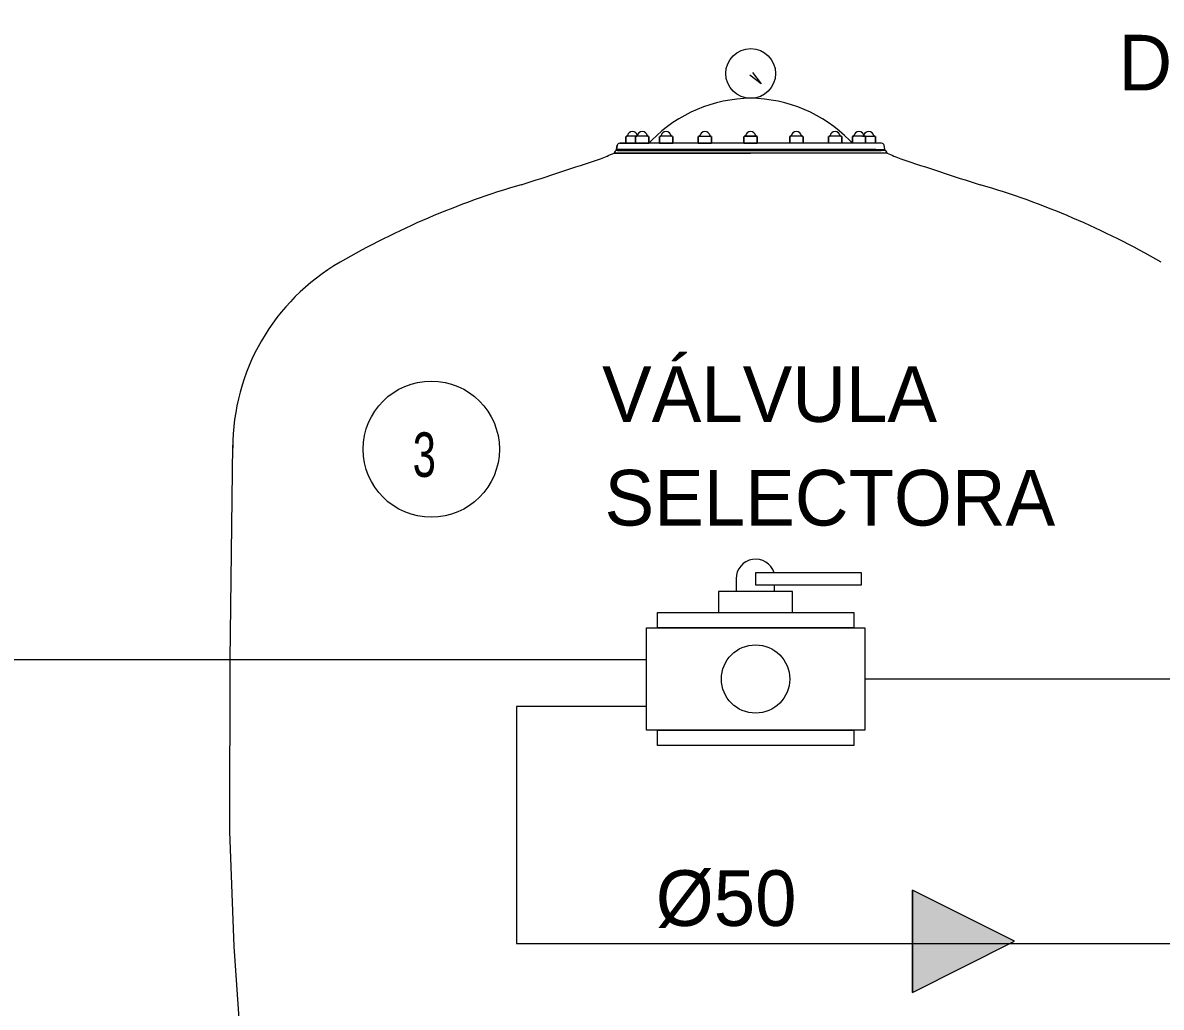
# Model space of a CAD drawing. Header units: millimetres. Extents: x 441156 to 441876, y 4514765 to 4515211.
# Drawn here: x 441285.438 to 441287.596, y 4514772.542 to 4514774.408 of the extents above; entities that cross this region are included whole.
import ezdxf

# ---------------------------------------------------------------- set-up
doc = ezdxf.new("R2010")
doc.units = ezdxf.units.MM
doc.layers.add('A-DETL', color=7, linetype='Continuous', lineweight=50, true_color=0x008000)
for name, color, linetype, lineweight in [('A-DETL-GENF', 7, 'Continuous', 9), ('A-DETL-THIN', 7, 'Continuous', 9), ('G-ANNO-TEXT', 7, 'Continuous', 9)]:
    doc.layers.add(name, color=color, linetype=linetype, lineweight=lineweight)
doc.styles.add('Franklin Gothic Book', font='FRABK.TTF', dxfattribs={"height": 0.225})
doc.styles.add('Franklin Gothic Book_2', font='FRABK.TTF', dxfattribs={"width": 0.7, "height": 0.18})

msp = doc.modelspace()

# ---------------------------------------------------------------- hatches: boundary and pattern name
at = {"layer": 'A-DETL-GENF', "true_color": 0x0000ff}
msp.add_hatch(color=5, dxfattribs=at).paths.add_polyline_path([(441287.12454324, 4514772.76345805), (441287.12454324, 4514772.56981743), (441287.31818387, 4514772.66663774)])

# ---------------------------------------------------------------- linework, layer by layer
at = {"layer": 'A-DETL', "color": 7, "lineweight": 9}
for p, q in [((441286.83740822, 4514774.29224359, 0.0000002), (441286.81594202, 4514774.30855256, 0.0000002)), ((441286.82087022, 4514774.31344419, 0.0000002), (441286.83740822, 4514774.29224359, 0.0000002)), ((441286.58098929, 4514774.19240844, 0.0000002), (441286.58098929, 4514774.17933774, 0.0000002)), ((441286.58098929, 4514774.17933774, 0.0000002), (441286.58098929, 4514774.19240844, 0.0000002)), ((441286.59394643, 4514774.19289042, 0.0000002), (441286.58151864, 4514774.19289042, 0.0000002)), ((441286.58151864, 4514774.19289042, 0.0000002), (441286.58346763, 4514774.19289042, 0.0000002)), ((441286.60576659, 4514774.19289042, 0.0000002), (441286.59394643, 4514774.19289042, 0.0000002)), ((441286.59951889, 4514774.17933633, 0.0000002), (441286.59951889, 4514774.19240707, 0.0000002)), ((441286.59951889, 4514774.19240707, 0.0000002), (441286.59951889, 4514774.17933633, 0.0000002)), ((441286.61247717, 4514774.19288919, 0.0000002), (441286.6000475, 4514774.19288919, 0.0000002)), ((441286.6000475, 4514774.19288919, 0.0000002), (441286.60199838, 4514774.19288919, 0.0000002)), ((441286.62429734, 4514774.19288919, 0.0000002), (441286.61247717, 4514774.19288919, 0.0000002)), ((441286.62230312, 4514774.19288919, 0.0000002), (441286.62429734, 4514774.19288919, 0.0000002)), ((441286.62478024, 4514774.17933633, 0.0000002), (441286.62478024, 4514774.1923717, 0.0000002)), ((441286.62478024, 4514774.1923717, 0.0000002), (441286.62478024, 4514774.17933633, 0.0000002)), ((441286.64480164, 4514774.19240303, 0.0000002), (441286.64480164, 4514774.17933233, 0.0000002)), ((441286.64480164, 4514774.17933233, 0.0000002), (441286.64480164, 4514774.19240303, 0.0000002)), ((441286.65775878, 4514774.19288519, 0.0000002), (441286.64532911, 4514774.19288519, 0.0000002)), ((441286.64532911, 4514774.19288519, 0.0000002), (441286.64727999, 4514774.19288519, 0.0000002)), ((441286.66957895, 4514774.19288519, 0.0000002), (441286.65775878, 4514774.19288519, 0.0000002)), ((441286.66758473, 4514774.19288519, 0.0000002), (441286.66957895, 4514774.19288519, 0.0000002)), ((441286.67006299, 4514774.19240091, 0.0000002), (441286.67006299, 4514774.1793182, 0.0000002)), ((441286.67006299, 4514774.1793182, 0.0000002), (441286.67006299, 4514774.19240091, 0.0000002)), ((441286.71830722, 4514774.19239705, 0.0000002), (441286.71830722, 4514774.17932635, 0.0000002)), ((441286.71830722, 4514774.17932635, 0.0000002), (441286.71830722, 4514774.19239705, 0.0000002)), ((441286.72078556, 4514774.19288098, 0.0000002), (441286.7188043, 4514774.19288098, 0.0000002)), ((441286.7188043, 4514774.19288098, 0.0000002), (441286.73126436, 4514774.19288098, 0.0000002)), ((441286.73126436, 4514774.19288098, 0.0000002), (441286.74308451, 4514774.19288098, 0.0000002)), ((441286.74308451, 4514774.19288098, 0.0000002), (441286.74104897, 4514774.19288098, 0.0000002)), ((441286.74356857, 4514774.19239493, 0.0000002), (441286.74356857, 4514774.1793182, 0.0000002)), ((441286.74356857, 4514774.1793182, 0.0000002), (441286.74356857, 4514774.19239493, 0.0000002)), ((441286.80497918, 4514774.19238788, 0.0000002), (441286.80497918, 4514774.1793182, 0.0000002)), ((441286.80497918, 4514774.1793182, 0.0000002), (441286.80497918, 4514774.19238788, 0.0000002)), ((441286.80497918, 4514774.19238788, 0.0000002), (441286.80497918, 4514774.1793182, 0.0000002)), ((441286.80497918, 4514774.1793182, 0.0000002), (441286.80497918, 4514774.19238788, 0.0000002)), ((441286.8179386, 4514774.19287301, 0.0000002), (441286.80549801, 4514774.19287301, 0.0000002)), ((441286.80549801, 4514774.19287301, 0.0000002), (441286.80745981, 4514774.19287301, 0.0000002)), ((441286.80745981, 4514774.19287301, 0.0000002), (441286.80549801, 4514774.19287301, 0.0000002)), ((441286.80549801, 4514774.19287301, 0.0000002), (441286.81728339, 4514774.19287301, 0.0000002)), ((441286.81728339, 4514774.19287301, 0.0000002), (441286.82972398, 4514774.19287301, 0.0000002)), ((441286.82972398, 4514774.19287301, 0.0000002), (441286.8179386, 4514774.19287301, 0.0000002)), ((441286.82972398, 4514774.19287301, 0.0000002), (441286.82776455, 4514774.19287301, 0.0000002)), ((441286.82776455, 4514774.19287301, 0.0000002), (441286.82972398, 4514774.19287301, 0.0000002)), ((441286.83024053, 4514774.19234093, 0.0000002), (441286.83024053, 4514774.1793193, 0.0000002)), ((441286.83024053, 4514774.1793193, 0.0000002), (441286.83024053, 4514774.19234093, 0.0000002)), ((441286.83024053, 4514774.19234093, 0.0000002), (441286.83024053, 4514774.1793182, 0.0000002)), ((441286.83024053, 4514774.1793182, 0.0000002), (441286.83024053, 4514774.19234093, 0.0000002)), ((441286.89165923, 4514774.17932635, 0.0000002), (441286.89165923, 4514774.19236172, 0.0000002)), ((441286.89165923, 4514774.19236172, 0.0000002), (441286.89165923, 4514774.17932635, 0.0000002)), ((441286.90396229, 4514774.19288098, 0.0000002), (441286.89214213, 4514774.19288098, 0.0000002)), ((441286.89214213, 4514774.19288098, 0.0000002), (441286.89413635, 4514774.19288098, 0.0000002)), ((441286.91642235, 4514774.19288098, 0.0000002), (441286.90396229, 4514774.19288098, 0.0000002)), ((441286.91444105, 4514774.19288098, 0.0000002), (441286.91642235, 4514774.19288098, 0.0000002)), ((441286.91692058, 4514774.17932635, 0.0000002), (441286.91692058, 4514774.19239709, 0.0000002)), ((441286.91692058, 4514774.19239709, 0.0000002), (441286.91692058, 4514774.17932635, 0.0000002)), ((441286.96516366, 4514774.19240091, 0.0000002), (441286.96516366, 4514774.1793182, 0.0000002)), ((441286.96516366, 4514774.1793182, 0.0000002), (441286.96516366, 4514774.19240091, 0.0000002)), ((441286.97746787, 4514774.19288696, 0.0000002), (441286.96564772, 4514774.19288696, 0.0000002)), ((441286.96564772, 4514774.19288696, 0.0000002), (441286.96768326, 4514774.19288696, 0.0000002)), ((441286.98992793, 4514774.19288696, 0.0000002), (441286.97746787, 4514774.19288696, 0.0000002)), ((441286.98794667, 4514774.19288696, 0.0000002), (441286.98992793, 4514774.19288696, 0.0000002)), ((441286.99042501, 4514774.19240303, 0.0000002), (441286.99042501, 4514774.17933233, 0.0000002)), ((441286.99042501, 4514774.17933233, 0.0000002), (441286.99042501, 4514774.19240303, 0.0000002)), ((441287.01044641, 4514774.17933633, 0.0000002), (441287.01044641, 4514774.1923717, 0.0000002)), ((441287.01044641, 4514774.1923717, 0.0000002), (441287.01044641, 4514774.17933633, 0.0000002)), ((441287.02274948, 4514774.19289096, 0.0000002), (441287.01092933, 4514774.19289096, 0.0000002)), ((441287.01092933, 4514774.19289096, 0.0000002), (441287.01296487, 4514774.19289096, 0.0000002)), ((441287.03520954, 4514774.19289096, 0.0000002), (441287.02274948, 4514774.19289096, 0.0000002)), ((441287.02946006, 4514774.19289042, 0.0000002), (441287.04128023, 4514774.19289042, 0.0000002)), ((441287.03322827, 4514774.19289096, 0.0000002), (441287.03520954, 4514774.19289096, 0.0000002)), ((441287.03570776, 4514774.17933633, 0.0000002), (441287.03570776, 4514774.19240707, 0.0000002)), ((441287.03570776, 4514774.19240707, 0.0000002), (441287.03570776, 4514774.17933633, 0.0000002)), ((441287.04128023, 4514774.19289042, 0.0000002), (441287.05370801, 4514774.19289042, 0.0000002)), ((441287.05370801, 4514774.19289042, 0.0000002), (441287.05175902, 4514774.19289042, 0.0000002)), ((441287.05423737, 4514774.19240844, 0.0000002), (441287.05423737, 4514774.17933774, 0.0000002)), ((441287.05423737, 4514774.17933774, 0.0000002), (441287.05423737, 4514774.19240844, 0.0000002)), ((441286.56317944, 4514774.16769976, 0.0000002), (441286.56472259, 4514774.17542541, 0.0000002)), ((441286.56472241, 4514774.17542453, 0.0000002), (441286.56318092, 4514774.16769976, 0.0000002)), ((441286.59900296, 4514774.1793182, 0.0000002), (441286.56947131, 4514774.1793182, 0.0000002)), ((441286.56947131, 4514774.1793182, 0.0000002), (441286.59900296, 4514774.1793182, 0.0000002)), ((441286.58098929, 4514774.17933774, 0.0000002), (441286.6062495, 4514774.17933774, 0.0000002)), ((441286.81761333, 4514774.1793182, 0.0000002), (441286.59900296, 4514774.1793182, 0.0000002)), ((441286.59951889, 4514774.17933633, 0.0000002), (441286.62478024, 4514774.17933633, 0.0000002)), ((441286.64480164, 4514774.17933233, 0.0000002), (441286.67006185, 4514774.17933233, 0.0000002)), ((441286.71830722, 4514774.17932635, 0.0000002), (441286.74356743, 4514774.17932635, 0.0000002)), ((441286.80498032, 4514774.1793193, 0.0000002), (441286.83024053, 4514774.1793193, 0.0000002)), ((441286.83024053, 4514774.1793193, 0.0000002), (441286.80498032, 4514774.1793193, 0.0000002)), ((441287.03622369, 4514774.1793182, 0.0000002), (441286.81761333, 4514774.1793182, 0.0000002)), ((441286.91692058, 4514774.17932635, 0.0000002), (441286.89165923, 4514774.17932635, 0.0000002)), ((441286.99042501, 4514774.17933233, 0.0000002), (441286.9651648, 4514774.17933233, 0.0000002)), ((441287.03570776, 4514774.17933633, 0.0000002), (441287.01044641, 4514774.17933633, 0.0000002)), ((441287.05423737, 4514774.17933774, 0.0000002), (441287.02897716, 4514774.17933774, 0.0000002)), ((441287.06575682, 4514774.1793182, 0.0000002), (441287.03622369, 4514774.1793182, 0.0000002)), ((441287.07204721, 4514774.16769976, 0.0000002), (441287.07050406, 4514774.17542541, 0.0000002)), ((441286.81761407, 4514774.16077764, 0.0000002), (441286.55865304, 4514774.16077764, 0.0000002)), ((441286.55865304, 4514774.16077764, 0.0000002), (441286.81761407, 4514774.16077764, 0.0000002)), ((441286.81654335, 4514774.16769976, 0.0000002), (441286.56318092, 4514774.16769976, 0.0000002)), ((441286.56318092, 4514774.16769976, 0.0000002), (441286.587386, 4514774.16769976, 0.0000002)), ((441286.587386, 4514774.16769976, 0.0000002), (441286.56318092, 4514774.16769976, 0.0000002)), ((441286.60254855, 4514774.16576335, 0.0000002), (441286.5644036, 4514774.16576335, 0.0000002)), ((441286.56496204, 4514774.16576335, 0.0000002), (441286.60856961, 4514774.16576335, 0.0000002)), ((441286.57005114, 4514774.16576335, 0.0000002), (441286.60254855, 4514774.16576335, 0.0000002)), ((441286.57063217, 4514774.16576335, 0.0000002), (441286.60524693, 4514774.16576335, 0.0000002)), ((441286.580123, 4514774.16576335, 0.0000002), (441286.580123, 4514774.16769976, 0.0000002)), ((441286.580123, 4514774.16769976, 0.0000002), (441286.59319374, 4514774.16769976, 0.0000002)), ((441286.58690042, 4514774.16576335, 0.0000002), (441286.580123, 4514774.16576335, 0.0000002)), ((441286.58766448, 4514774.16769976, 0.0000002), (441286.58040296, 4514774.16769976, 0.0000002)), ((441286.58040296, 4514774.16769976, 0.0000002), (441286.58040296, 4514774.16576335, 0.0000002)), ((441286.58040296, 4514774.16576335, 0.0000002), (441286.58718038, 4514774.16576335, 0.0000002)), ((441286.61813414, 4514774.16769976, 0.0000002), (441286.59900296, 4514774.16769976, 0.0000002)), ((441286.81896326, 4514774.16769976, 0.0000002), (441286.59928292, 4514774.16769976, 0.0000002)), ((441286.59928292, 4514774.16769976, 0.0000002), (441286.61841409, 4514774.16769976, 0.0000002)), ((441286.60856961, 4514774.16576335, 0.0000002), (441286.59976702, 4514774.16576335, 0.0000002)), ((441286.60856961, 4514774.16769976, 0.0000002), (441286.60121932, 4514774.16769976, 0.0000002)), ((441286.60524693, 4514774.16576335, 0.0000002), (441286.81896326, 4514774.16576335, 0.0000002)), ((441287.04203291, 4514774.16769976, 0.0000002), (441286.81654335, 4514774.16769976, 0.0000002)), ((441286.81654335, 4514774.16576335, 0.0000002), (441287.05510366, 4514774.16576335, 0.0000002)), ((441287.07657509, 4514774.16077764, 0.0000002), (441286.81761407, 4514774.16077764, 0.0000002)), ((441287.01951242, 4514774.16769976, 0.0000002), (441286.81896326, 4514774.16769976, 0.0000002)), ((441286.81896326, 4514774.16576335, 0.0000002), (441287.03267959, 4514774.16576335, 0.0000002)), ((441287.01709252, 4514774.16769976, 0.0000002), (441287.03622369, 4514774.16769976, 0.0000002)), ((441287.0386436, 4514774.16769976, 0.0000002), (441287.01951242, 4514774.16769976, 0.0000002)), ((441287.01951242, 4514774.16769976, 0.0000002), (441287.03670719, 4514774.16769976, 0.0000002)), ((441287.03025968, 4514774.16576335, 0.0000002), (441287.03573959, 4514774.16576335, 0.0000002)), ((441287.03267959, 4514774.16576335, 0.0000002), (441287.0381595, 4514774.16576335, 0.0000002)), ((441287.07082454, 4514774.16576335, 0.0000002), (441287.03267959, 4514774.16576335, 0.0000002)), ((441287.03267959, 4514774.16576335, 0.0000002), (441287.065177, 4514774.16576335, 0.0000002)), ((441287.05510366, 4514774.16769976, 0.0000002), (441287.04203291, 4514774.16769976, 0.0000002)), ((441287.04784213, 4514774.16769976, 0.0000002), (441287.07204721, 4514774.16769976, 0.0000002)), ((441287.04832623, 4514774.16576335, 0.0000002), (441287.05510366, 4514774.16576335, 0.0000002)), ((441287.05026204, 4514774.16769976, 0.0000002), (441287.05752356, 4514774.16769976, 0.0000002)), ((441287.05752356, 4514774.16576335, 0.0000002), (441287.05074614, 4514774.16576335, 0.0000002)), ((441287.05510366, 4514774.16576335, 0.0000002), (441287.05510366, 4514774.16769976, 0.0000002)), ((441287.05752356, 4514774.16769976, 0.0000002), (441287.05752356, 4514774.16576335, 0.0000002)), ((441285.83065608, 4514773.20033991, 0.0000002), (441285.83588979, 4514773.60690186, 0.0000002)), ((441286.78996804, 4514773.35387184, 0.0000002), (441286.78996804, 4514773.32994587, 0.0000002)), ((441287.02766806, 4514773.36524555, 0.0000002), (441286.8270122, 4514773.36524555, 0.0000002)), ((441286.8270122, 4514773.36524555, 0.0000002), (441286.8270122, 4514773.34249814, 0.0000002)), ((441287.02766806, 4514773.34249814, 0.0000002), (441287.02766806, 4514773.36524555, 0.0000002)), ((441286.89727504, 4514773.32994587, 0.0000002), (441286.75674936, 4514773.32994587, 0.0000002)), ((441286.75674936, 4514773.32994587, 0.0000002), (441286.75674936, 4514773.29006977, 0.0000002)), ((441286.8270122, 4514773.34249814, 0.0000002), (441287.02766806, 4514773.34249814, 0.0000002)), ((441286.86226711, 4514773.34249814, 0.0000002), (441286.86226711, 4514773.32994587, 0.0000002)), ((441286.89727504, 4514773.29006977, 0.0000002), (441286.89727504, 4514773.32994587, 0.0000002)), ((441286.64100006, 4514773.29006977, 0.0000002), (441287.01302434, 4514773.29006977, 0.0000002)), ((441286.64100006, 4514773.26098285, 0.0000002), (441286.64100006, 4514773.29006977, 0.0000002)), ((441286.75674936, 4514773.29006977, 0.0000002), (441286.89727504, 4514773.29006977, 0.0000002)), ((441287.01302434, 4514773.29006977, 0.0000002), (441287.01302434, 4514773.26098285, 0.0000002)), ((441286.62014087, 4514773.26098285, 0.0000002), (441287.03388353, 4514773.26098285, 0.0000002)), ((441286.62014087, 4514773.06660861, 0.0000002), (441286.62014087, 4514773.26098285, 0.0000002)), ((441287.01302434, 4514773.26098285, 0.0000002), (441286.64100006, 4514773.26098285, 0.0000002)), ((441287.03388353, 4514773.26098285, 0.0000002), (441287.03388353, 4514773.06660861, 0.0000002)), ((441286.62014087, 4514773.20033991, 0.0000002), (441284.7839321, 4514773.20033991, 0.0000002)), ((441285.83004688, 4514772.87493506, 0.0000002), (441285.83065608, 4514773.20033991, 0.0000002)), ((441288.29945991, 4514773.16379573, 0.0000002), (441287.03388353, 4514773.16379573, 0.0000002)), ((441286.62014087, 4514773.11145095, 0.0000002), (441286.37396194, 4514773.11145095, 0.0000002)), ((441286.37396194, 4514773.11145095, 0.0000002), (441286.37396194, 4514772.6623547, 0.0000002)), ((441287.03388353, 4514773.06660861, 0.0000002), (441286.62014087, 4514773.06660861, 0.0000002)), ((441286.64100006, 4514773.06660861, 0.0000002), (441287.01302434, 4514773.06660861, 0.0000002)), ((441286.64100006, 4514773.03752169, 0.0000002), (441286.64100006, 4514773.06660861, 0.0000002)), ((441287.01302434, 4514773.06660861, 0.0000002), (441287.01302434, 4514773.03752169, 0.0000002)), ((441287.01302434, 4514773.03752169, 0.0000002), (441286.64100006, 4514773.03752169, 0.0000002)), ((441285.83866051, 4514772.65658485, 0.0000002), (441285.83004688, 4514772.87493506, 0.0000002)), ((441286.37396194, 4514772.6623547, 0.0000002), (441288.0733411, 4514772.6623547, 0.0000002)), ((441285.85023822, 4514772.49203254, 0.0000002), (441285.83866051, 4514772.65658485, 0.0000002))]:
    msp.add_line(p, q, dxfattribs=at)
at = {"layer": 'A-DETL', "color": 5, "lineweight": 9, "true_color": 0x0000ff}
msp.add_line((441287.12454324, 4514772.56981743, 0.0000002), (441287.12454324, 4514772.76345805, 0.0000002), dxfattribs=at)
at = {"layer": 'A-DETL', "color": 7, "lineweight": 9}
for centre, radius in [((441286.81772998, 4514774.31167235, 0.0000002), 0.04716104), ((441286.21223388, 4514773.59945735, 0.0000002), 0.12909375), ((441286.8270122, 4514773.16379573, 0.0000002), 0.06475309)]:
    msp.add_circle(centre, radius, dxfattribs=at)
for centre, radius, start, end in [((441286.81975327, 4514773.9985599, 0.0000002), 0.26596017, 90.46101304, 135.46170902), ((441286.81547338, 4514773.9985599, 0.0000002), 0.26596017, 44.53829098, 89.53898696), ((441286.59357588, 4514774.19186949, 0.0000002), 0.00973582, 89.995, 171.52054665), ((441286.59357588, 4514774.19186949, 0.0000002), 0.00973582, 89.73585626, 171.52054665), ((441286.59366395, 4514774.19186948, 0.0000002), 0.00973582, 28.17090983, 90.25414856), ((441286.59366395, 4514774.19186948, 0.0000002), 0.00973582, 18.70538415, 90.25414856), ((441286.61210663, 4514774.19186808, 0.0000002), 0.00973582, 89.73585396, 171.52054665), ((441286.61210663, 4514774.19186808, 0.0000002), 0.00973582, 89.73585384, 171.52054665), ((441286.6121947, 4514774.19186808, 0.0000002), 0.00973582, 8.46945336, 90.25414611), ((441286.6121947, 4514774.19186808, 0.0000002), 0.00973582, 8.46945336, 90.25414599), ((441286.65738824, 4514774.19186409, 0.0000002), 0.00973582, 89.73585192, 171.52054665), ((441286.65738824, 4514774.19186409, 0.0000002), 0.00973582, 89.73585192, 171.52054665), ((441286.65747631, 4514774.19186408, 0.0000002), 0.00973582, 8.46945336, 90.25414422), ((441286.65747631, 4514774.19186408, 0.0000002), 0.00973582, 8.46945336, 90.25414422), ((441286.73089381, 4514774.19185811, 0.0000002), 0.00973582, 89.73585239, 171.52054665), ((441286.73089381, 4514774.19185811, 0.0000002), 0.00973582, 89.73585239, 171.52054665), ((441286.73098188, 4514774.1918581, 0.0000002), 0.00973582, 8.46945336, 90.25414454), ((441286.73098188, 4514774.1918581, 0.0000002), 0.00973582, 8.46945336, 89.995), ((441286.81756587, 4514774.19185104, 0.0000002), 0.00973582, 90.005, 171.51860329), ((441286.81756587, 4514774.19185104, 0.0000002), 0.00973582, 89.73441738, 171.51860329), ((441286.81756805, 4514774.19185105, 0.0000002), 0.00973582, 89.995, 171.52054665), ((441286.81756805, 4514774.19185105, 0.0000002), 0.00973582, 89.74729027, 171.52054665), ((441286.81765393, 4514774.19185105, 0.0000002), 0.00973582, 8.47945335, 90.26414806), ((441286.81765393, 4514774.19185105, 0.0000002), 0.00973582, 8.47945335, 90.2527096), ((441286.81765612, 4514774.19185104, 0.0000002), 0.00973582, 8.21874957, 90.26558262), ((441286.81765612, 4514774.19185104, 0.0000002), 0.00973582, 8.46945336, 90.26558262), ((441286.90424477, 4514774.1918581, 0.0000002), 0.00973582, 89.74585565, 171.53054664), ((441286.90424477, 4514774.1918581, 0.0000002), 0.00973582, 89.74585565, 171.53054664), ((441286.90433284, 4514774.19185811, 0.0000002), 0.00973582, 8.47945335, 90.26414765), ((441286.90433284, 4514774.19185811, 0.0000002), 0.00973582, 8.47945335, 90.26414765), ((441286.97775035, 4514774.19186408, 0.0000002), 0.00973582, 89.74585586, 171.53054664), ((441286.97775035, 4514774.19186408, 0.0000002), 0.00973582, 89.74585586, 171.53054664), ((441286.97783842, 4514774.19186409, 0.0000002), 0.00973582, 8.47945335, 90.264148), ((441286.97783842, 4514774.19186409, 0.0000002), 0.00973582, 8.47945335, 90.264148), ((441287.02303196, 4514774.19186808, 0.0000002), 0.00973582, 89.74585396, 171.53054664), ((441287.02303196, 4514774.19186808, 0.0000002), 0.00973582, 89.74585396, 171.53054664), ((441287.02312003, 4514774.19186808, 0.0000002), 0.00973582, 8.47945335, 90.26414597), ((441287.02312003, 4514774.19186808, 0.0000002), 0.00973582, 8.47945335, 90.26414597), ((441287.04156271, 4514774.19186948, 0.0000002), 0.00973582, 89.74585152, 161.29461636), ((441287.04156271, 4514774.19186948, 0.0000002), 0.00973582, 89.74585152, 151.82909017), ((441287.04165077, 4514774.19186949, 0.0000002), 0.00973582, 8.47945335, 90.26414367), ((441287.04165077, 4514774.19186949, 0.0000002), 0.00973582, 8.47945335, 90.26414367), ((441286.56946983, 4514774.17447718, 0.0000002), 0.00484102, 90, 168.71478227), ((441286.56947131, 4514774.17447718, 0.0000002), 0.00484102, 90, 168.70422085), ((441286.61637933, 4514774.19868226, 0.0000002), 0.01936406, 295.71153116, 315.46170902), ((441287.01884732, 4514774.19868226, 0.0000002), 0.01936406, 224.53829098, 244.28846881), ((441287.06575682, 4514774.17447718, 0.0000002), 0.00484102, 11.29577909, 90), ((441283.69562478, 4514782.546375, 0.0000002), 8.86275757, 287.64922408, 288.670551015), ((441286.40489116, 4514774.49358155, 0.0000002), 0.36660765, 290.42408948, 294.79785653), ((441286.5644036, 4514774.15995413, 0.0000002), 0.00580922, 90, 171.85041149), ((441287.07082454, 4514774.15995413, 0.0000002), 0.00580922, 8.14958856, 90), ((441287.23033698, 4514774.49358155, 0.0000002), 0.36660765, 245.20214347, 249.57591064), ((441289.93960335, 4514782.546375, 0.0000002), 8.86275757, 251.329448985, 252.350775917), ((441286.82342329, 4514772.59548131, 0.0000002), 1.56848906, 106.31857427, 119.99999997), ((441286.81180485, 4514772.59548131, 0.0000002), 1.56848906, 60.00000003, 73.68142575), ((441286.24250141, 4514773.60166751, 0.0000002), 0.40664531, 119.99999997, 180), ((441286.8270122, 4514773.35387184, 0.0000002), 0.03704416, 17.880397, 180)]:
    msp.add_arc(centre, radius, start, end, dxfattribs=at)
at = {"layer": 'A-DETL-THIN'}
for p, q in [((441287.12454324, 4514772.76345805, 0.0000002), (441287.12454324, 4514772.56981743, 0.0000002)), ((441287.31818387, 4514772.66663774, 0.0000002), (441287.12454324, 4514772.76345805, 0.0000002)), ((441287.12454324, 4514772.56981743, 0.0000002), (441287.31818387, 4514772.66663774, 0.0000002))]:
    msp.add_line(p, q, dxfattribs=at)

# ---------------------------------------------------------------- texts
at = {"layer": 'G-ANNO-TEXT', "attachment_point": 1}
for s, insert, char_height, width, style in [('DESAGÜE', (441287.51489863, 4514774.38489943, 0.0000002), 0.10546875, 0.8117085937, 'Franklin Gothic Book'), ('VÁLVULA', (441286.5359741, 4514773.75666647, 0.0000002), 0.10546875, 0.7384293457, 'Franklin Gothic Book'), ('3', (441286.17700015, 4514773.6312736, 0.0000002), 0.084375, 0.0631328906, 'Franklin Gothic Book_2'), ('SELECTORA', (441286.54067902, 4514773.56016121, 0.0000002), 0.10546875, 0.9808145508, 'Franklin Gothic Book'), ('Ø50', (441286.63795772, 4514772.80122037, 0.0000002), 0.10546875, 0.360759375, 'Franklin Gothic Book')]:
    msp.add_mtext(s, dxfattribs=dict(at, insert=insert, char_height=char_height, width=width, style=style))

doc.saveas('drawing.dxf')
